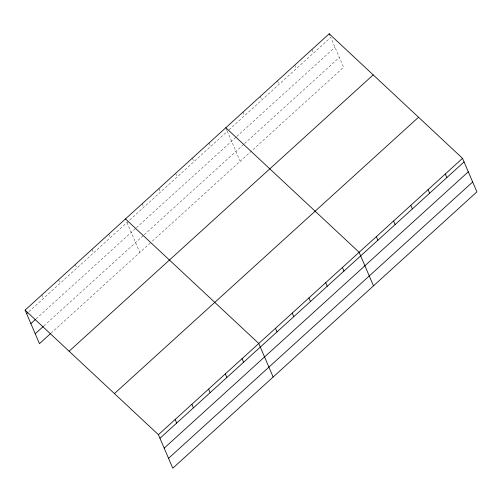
<?xml version="1.0" encoding="UTF-8"?>
<svg xmlns="http://www.w3.org/2000/svg" width="502" height="502" viewBox="0 0 502 502"><rect width="100%" height="100%" fill="white"/><g stroke="black" fill="none" stroke-linecap="round" stroke-linejoin="round"><path stroke-width="0.38" stroke-dasharray="2.51 1.88" d="M28.947 311.616L227.35 131.329L240.188 161.274M229.075 129.767L330.749 37.374L343.581 67.318L151.366 241.989M36.062 318.883L135.841 228.215M136.418 227.688L236.185 137.04M236.756 136.513L334.985 47.257M43.887 325.917L143.666 235.25M144.243 234.723L243.991 144.087M244.568 143.566L339.346 57.441M51.009 333.177L150.788 242.51M311.98 49.447L313.518 53.036M294.743 65.109L296.28 68.692M277.512 80.766L279.049 84.355M260.281 96.428L261.818 100.011M243.05 112.084L244.587 115.673M226.12 128.462L227.042 130.614M209.089 142.945L210.627 146.528M192.36 158.143L193.897 161.726M175.637 173.341L177.175 176.93M158.908 188.539L160.445 192.128M142.185 203.737L143.723 207.326M126.993 222.524L139.826 252.468M108.733 234.133L110.271 237.722M92.004 249.337L93.541 252.92M75.281 264.535L76.819 268.118M58.552 279.733L60.089 283.316M41.829 294.931L43.36 298.514"/><path stroke-width="0.75" d="M25.1 310.129L329.212 33.791L462.53 158.337L476.9 191.871L172.788 468.209L158.419 434.682L25.1 310.129L39.47 343.663L50.432 333.704M26.637 313.719L27.792 312.664M30.873 323.595L35.485 319.404M35.234 333.78L43.31 326.444M69.094 351.231L373.206 74.892M114.425 393.581L418.536 117.236M158.419 434.682L462.53 158.337M159.956 438.265L464.068 161.926M164.192 448.148L468.303 171.809M168.553 458.332L472.664 181.988M225.812 127.746L359.131 252.293L373.501 285.826M125.456 218.935L258.775 343.487L273.144 377.021M445.293 173.999L446.83 177.582M428.062 189.656L429.599 193.245M410.831 205.318L412.368 208.901M329.212 33.791L329.827 35.222M393.593 220.974L395.13 224.563M376.362 236.637L377.899 240.22M342.402 267.491L343.939 271.08M325.679 282.695L327.216 286.278M308.95 297.893L310.487 301.476M292.227 313.091L293.764 316.674M275.498 328.289L277.035 331.872M242.046 358.685L243.583 362.275M225.323 373.883L226.86 377.473M208.594 389.081L210.131 392.671M191.871 404.279L193.408 407.869M175.142 419.484L176.679 423.067"/></g></svg>
